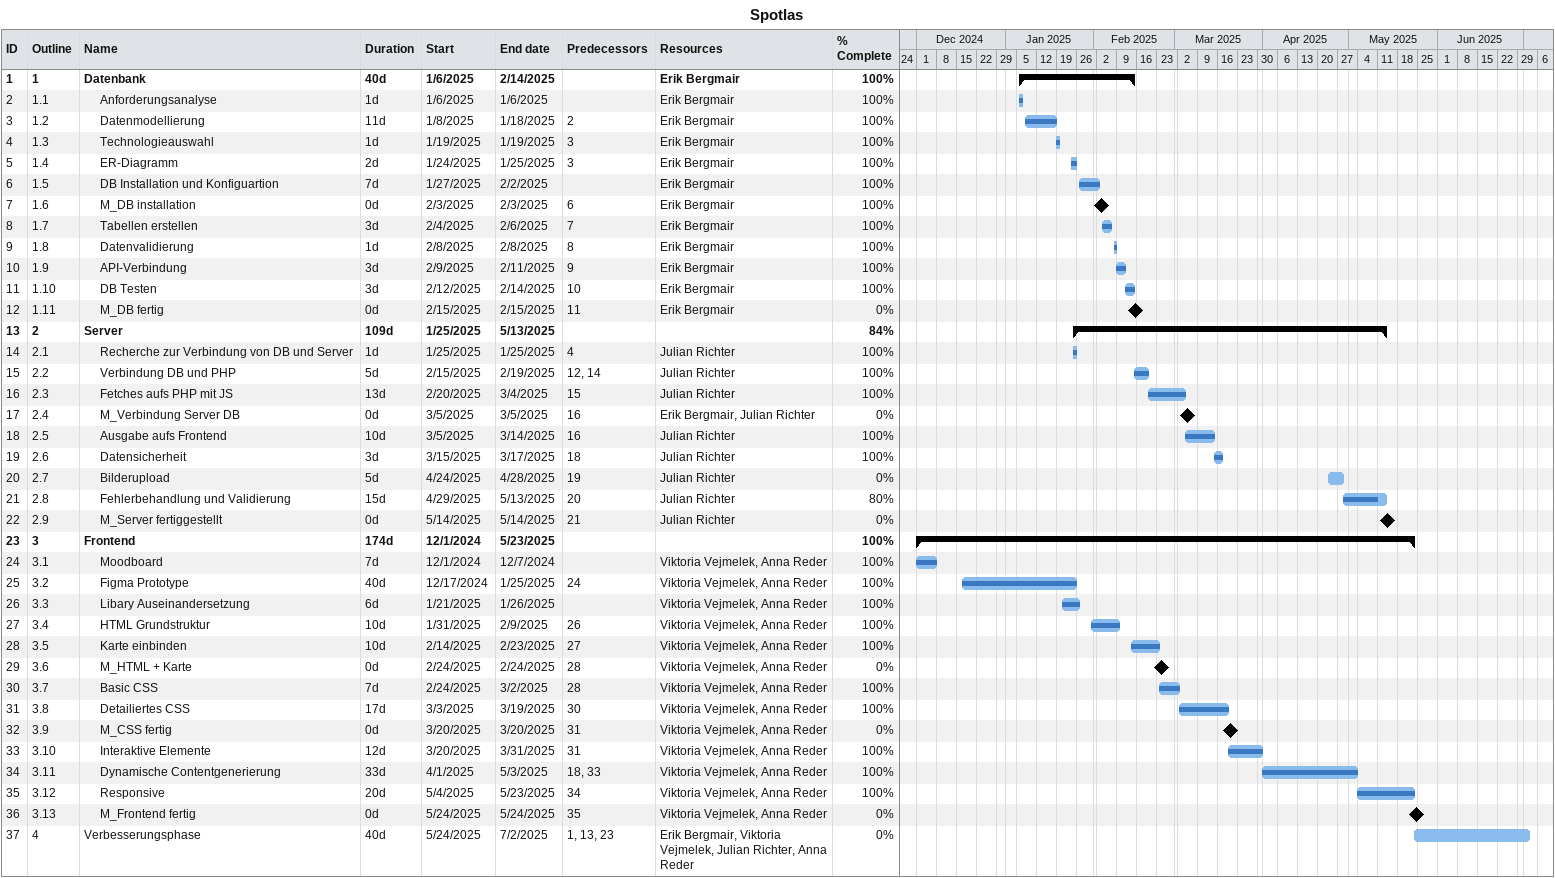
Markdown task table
Spotlas

| ID | WBS | Task | Duration | Start | Finish | Predecessors | Resources | % complete |
|---|---|---|---|---|---|---|---|---|
| 1 | 1 | **Datenbank** | 40d | 2025-01-06 | 2025-02-14 |  | Erik Bergmair | 100 |
| 2 | 1.1 | Anforderungsanalyse | 1d | 2025-01-06 | 2025-01-06 |  | Erik Bergmair | 100 |
| 3 | 1.2 | Datenmodellierung | 11d | 2025-01-08 | 2025-01-18 | 2 | Erik Bergmair | 100 |
| 4 | 1.3 | Technologieauswahl | 1d | 2025-01-19 | 2025-01-19 | 3 | Erik Bergmair | 100 |
| 5 | 1.4 | ER-Diagramm | 2d | 2025-01-24 | 2025-01-25 | 3 | Erik Bergmair | 100 |
| 6 | 1.5 | DB Installation und Konfiguartion | 7d | 2025-01-27 | 2025-02-02 |  | Erik Bergmair | 100 |
| 7 | 1.6 | M_DB installation | 0d | 2025-02-03 | 2025-02-03 | 6 | Erik Bergmair | 100 |
| 8 | 1.7 | Tabellen erstellen | 3d | 2025-02-04 | 2025-02-06 | 7 | Erik Bergmair | 100 |
| 9 | 1.8 | Datenvalidierung | 1d | 2025-02-08 | 2025-02-08 | 8 | Erik Bergmair | 100 |
| 10 | 1.9 | API-Verbindung | 3d | 2025-02-09 | 2025-02-11 | 9 | Erik Bergmair | 100 |
| 11 | 1.10 | DB Testen | 3d | 2025-02-12 | 2025-02-14 | 10 | Erik Bergmair | 100 |
| 12 | 1.11 | M_DB fertig | 0d | 2025-02-15 | 2025-02-15 | 11 | Erik Bergmair | 0 |
| 13 | 2 | **Server** | 109d | 2025-01-25 | 2025-05-13 |  |  | 84 |
| 14 | 2.1 | Recherche zur Verbindung von DB und Server | 1d | 2025-01-25 | 2025-01-25 | 4 | Julian Richter | 100 |
| 15 | 2.2 | Verbindung DB und PHP | 5d | 2025-02-15 | 2025-02-19 | 12, 14 | Julian Richter | 100 |
| 16 | 2.3 | Fetches aufs PHP mit JS | 13d | 2025-02-20 | 2025-03-04 | 15 | Julian Richter | 100 |
| 17 | 2.4 | M_Verbindung Server DB | 0d | 2025-03-05 | 2025-03-05 | 16 | Erik Bergmair, Julian Richter | 0 |
| 18 | 2.5 | Ausgabe aufs Frontend | 10d | 2025-03-05 | 2025-03-14 | 16 | Julian Richter | 100 |
| 19 | 2.6 | Datensicherheit | 3d | 2025-03-15 | 2025-03-17 | 18 | Julian Richter | 100 |
| 20 | 2.7 | Bilderupload | 5d | 2025-04-24 | 2025-04-28 | 19 | Julian Richter | 0 |
| 21 | 2.8 | Fehlerbehandlung und Validierung | 15d | 2025-04-29 | 2025-05-13 | 20 | Julian Richter | 80 |
| 22 | 2.9 | M_Server fertiggestellt | 0d | 2025-05-14 | 2025-05-14 | 21 | Julian Richter | 0 |
| 23 | 3 | **Frontend** | 174d | 2024-12-01 | 2025-05-23 |  |  | 100 |
| 24 | 3.1 | Moodboard | 7d | 2024-12-01 | 2024-12-07 |  | Viktoria Vejmelek, Anna Reder | 100 |
| 25 | 3.2 | Figma Prototype | 40d | 2024-12-17 | 2025-01-25 | 24 | Viktoria Vejmelek, Anna Reder | 100 |
| 26 | 3.3 | Libary Auseinandersetzung | 6d | 2025-01-21 | 2025-01-26 |  | Viktoria Vejmelek, Anna Reder | 100 |
| 27 | 3.4 | HTML Grundstruktur | 10d | 2025-01-31 | 2025-02-09 | 26 | Viktoria Vejmelek, Anna Reder | 100 |
| 28 | 3.5 | Karte einbinden | 10d | 2025-02-14 | 2025-02-23 | 27 | Viktoria Vejmelek, Anna Reder | 100 |
| 29 | 3.6 | M_HTML + Karte | 0d | 2025-02-24 | 2025-02-24 | 28 | Viktoria Vejmelek, Anna Reder | 0 |
| 30 | 3.7 | Basic CSS | 7d | 2025-02-24 | 2025-03-02 | 28 | Viktoria Vejmelek, Anna Reder | 100 |
| 31 | 3.8 | Detailiertes CSS | 17d | 2025-03-03 | 2025-03-19 | 30 | Viktoria Vejmelek, Anna Reder | 100 |
| 32 | 3.9 | M_CSS fertig | 0d | 2025-03-20 | 2025-03-20 | 31 | Viktoria Vejmelek, Anna Reder | 0 |
| 33 | 3.10 | Interaktive Elemente | 12d | 2025-03-20 | 2025-03-31 | 31 | Viktoria Vejmelek, Anna Reder | 100 |
| 34 | 3.11 | Dynamische Contentgenerierung | 33d | 2025-04-01 | 2025-05-03 | 18, 33 | Viktoria Vejmelek, Anna Reder | 100 |
| 35 | 3.12 | Responsive | 20d | 2025-05-04 | 2025-05-23 | 34 | Viktoria Vejmelek, Anna Reder | 100 |
| 36 | 3.13 | M_Frontend fertig | 0d | 2025-05-24 | 2025-05-24 | 35 | Viktoria Vejmelek, Anna Reder | 0 |
| 37 | 4 | Verbesserungsphase | 40d | 2025-05-24 | 2025-07-02 | 1, 13, 23 | Erik Bergmair, Viktoria Vejmelek, Julian Richter, Anna Reder | 0 |
